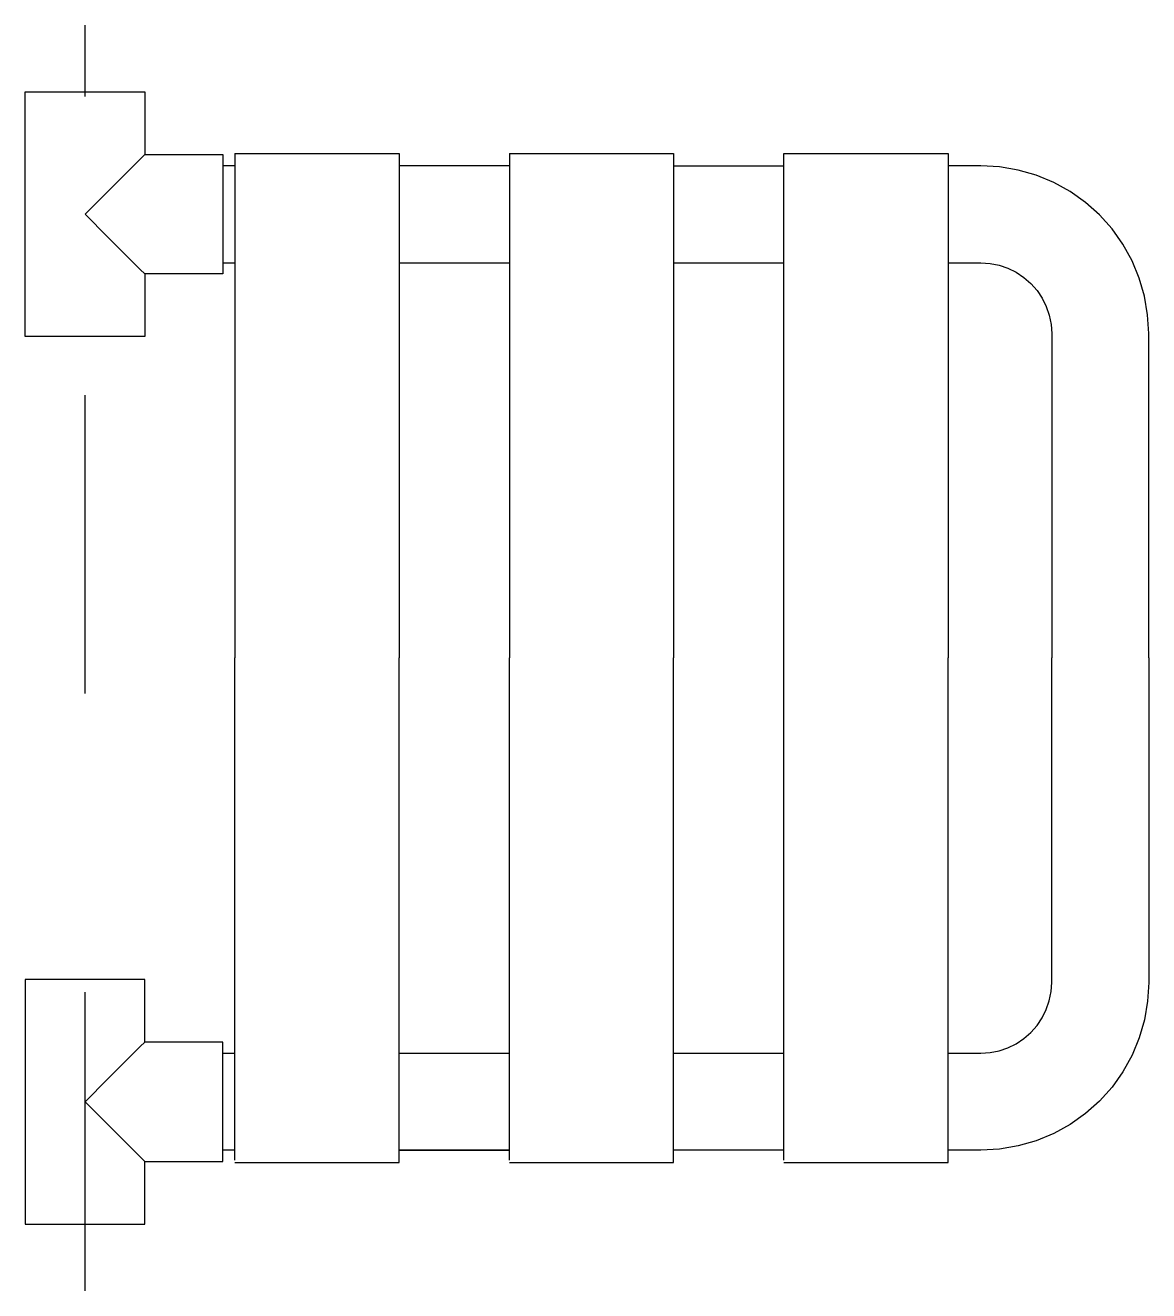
# Model space of a CAD drawing. Extents: x 63.924 to 64.3, y 0.171 to 0.595.
import ezdxf

# ---------------------------------------------------------------- set-up
doc = ezdxf.new("R2010")
doc.units = 0
doc.header["$LTSCALE"] = 0.2
doc.header["$MEASUREMENT"] = 0
doc.linetypes.add('AXES', pattern=[0.54, 0.3, -0.08, 0.08, -0.08])
doc.linetypes.add('CONTINU', pattern=[0])
doc.layers.get('0').update_dxf_attribs({"linetype": 'CONTINUOUS'})
doc.layers.add('DECA_EIXOS', color=5, linetype='AXES')

msp = doc.modelspace()

# ---------------------------------------------------------------- linework, layer by layer
at = {"linetype": 'CONTINU'}
for p, q in [((63.92368, 0.49095), (63.92368, 0.57288)), ((63.92368, 0.57288), (63.9252, 0.57288)), ((63.9252, 0.57288), (63.92953, 0.57288)), ((63.92953, 0.57288), (63.93602, 0.57288)), ((63.93602, 0.57288), (63.94367, 0.57288)), ((63.94367, 0.57288), (63.95131, 0.57288)), ((63.95131, 0.57288), (63.9578, 0.57288)), ((63.9578, 0.57288), (63.96213, 0.57288)), ((63.96213, 0.57288), (63.96365, 0.57288)), ((63.96365, 0.57288), (63.96365, 0.5519)), ((63.96365, 0.5519), (63.96213, 0.55038)), ((63.96365, 0.5519), (63.98987, 0.5519)), ((63.98987, 0.5519), (63.98987, 0.55038)), ((63.99387, 0.55224), (63.99387, 0.38329)), ((63.99387, 0.55224), (64.04882, 0.55224)), ((64.04882, 0.55224), (64.04882, 0.38329)), ((64.08579, 0.55224), (64.08579, 0.38329)), ((64.08579, 0.55224), (64.14075, 0.55224)), ((64.14075, 0.55224), (64.14075, 0.38329)), ((64.17772, 0.23034), (64.17772, 0.55224)), ((64.17772, 0.55224), (64.23267, 0.55224)), ((64.23267, 0.55224), (64.23267, 0.38329)), ((63.96213, 0.55038), (63.9578, 0.54604)), ((63.98987, 0.55038), (63.98987, 0.54604)), ((63.99387, 0.54815), (63.98987, 0.54815)), ((64.08579, 0.54815), (64.04882, 0.54815)), ((64.06731, 0.54815), (64.04882, 0.54815)), ((64.08579, 0.54815), (64.06731, 0.54815)), ((64.14075, 0.54815), (64.17772, 0.54815)), ((64.24366, 0.54815), (64.23267, 0.54815)), ((64.24996, 0.5478), (64.24366, 0.54815)), ((64.25617, 0.54674), (64.24996, 0.5478)), ((63.9578, 0.54604), (63.95131, 0.53956)), ((63.98987, 0.54604), (63.98987, 0.53956)), ((64.26223, 0.545), (64.25617, 0.54674)), ((64.26805, 0.54259), (64.26223, 0.545)), ((64.27356, 0.53954), (64.26805, 0.54259)), ((63.95131, 0.53956), (63.94367, 0.53191)), ((63.98987, 0.53956), (63.98987, 0.53191)), ((64.2787, 0.53589), (64.27356, 0.53954)), ((64.2834, 0.53169), (64.2787, 0.53589)), ((63.94367, 0.53191), (63.95131, 0.52427)), ((63.98987, 0.53191), (63.98987, 0.52427)), ((64.2876, 0.52699), (64.2834, 0.53169)), ((64.29125, 0.52185), (64.2876, 0.52699)), ((63.95131, 0.52427), (63.9578, 0.51778)), ((63.98987, 0.52427), (63.98987, 0.51778)), ((64.2943, 0.51633), (64.29125, 0.52185)), ((63.9578, 0.51778), (63.96213, 0.51345)), ((63.98987, 0.51778), (63.98987, 0.51345)), ((63.96213, 0.51345), (63.96365, 0.51193)), ((63.98987, 0.51568), (63.99387, 0.51568)), ((63.98987, 0.51345), (63.98987, 0.51193)), ((64.04882, 0.51568), (64.08579, 0.51568)), ((64.14075, 0.51568), (64.17772, 0.51568)), ((64.23267, 0.51568), (64.24366, 0.51568)), ((64.24366, 0.51568), (64.24676, 0.51547)), ((64.24676, 0.51547), (64.2498, 0.51487)), ((64.2498, 0.51487), (64.25274, 0.51387)), ((64.25274, 0.51387), (64.25553, 0.5125)), ((64.29671, 0.51051), (64.2943, 0.51633)), ((63.98987, 0.51193), (63.96365, 0.51193)), ((63.96365, 0.51193), (63.96365, 0.49095)), ((64.25553, 0.5125), (64.25811, 0.51077)), ((64.25811, 0.51077), (64.26044, 0.50873)), ((64.26044, 0.50873), (64.26249, 0.50639)), ((64.29846, 0.50445), (64.29671, 0.51051)), ((64.26249, 0.50639), (64.26421, 0.50381)), ((64.29951, 0.49824), (64.29846, 0.50445)), ((64.26421, 0.50381), (64.26559, 0.50103)), ((64.26559, 0.50103), (64.26658, 0.49809)), ((64.26658, 0.49809), (64.26719, 0.49504)), ((64.29987, 0.49195), (64.29951, 0.49824)), ((64.26719, 0.49504), (64.26739, 0.49195)), ((64.26739, 0.49195), (64.26739, 0.38329)), ((64.29987, 0.38329), (64.29987, 0.49195)), ((63.9252, 0.49095), (63.92368, 0.49095)), ((63.92953, 0.49095), (63.9252, 0.49095)), ((63.93602, 0.49095), (63.92953, 0.49095)), ((63.94367, 0.49095), (63.93602, 0.49095)), ((63.95131, 0.49095), (63.94367, 0.49095)), ((63.9578, 0.49095), (63.95131, 0.49095)), ((63.96213, 0.49095), (63.9578, 0.49095)), ((63.96365, 0.49095), (63.96213, 0.49095)), ((63.99387, 0.23034), (63.99387, 0.38329)), ((64.04882, 0.23466), (64.04882, 0.38329)), ((64.08579, 0.23034), (64.08579, 0.38329)), ((64.14075, 0.23466), (64.14075, 0.38329)), ((64.14075, 0.21433), (64.14075, 0.38329)), ((64.17772, 0.23466), (64.17772, 0.38329)), ((64.23267, 0.21433), (64.23267, 0.38329)), ((64.26739, 0.27462), (64.26739, 0.38329)), ((64.29987, 0.38329), (64.29987, 0.27462)), ((63.9252, 0.27562), (63.92368, 0.27562)), ((63.92368, 0.27562), (63.92368, 0.19369)), ((63.92953, 0.27562), (63.9252, 0.27562)), ((63.93602, 0.27562), (63.92953, 0.27562)), ((63.94367, 0.27562), (63.93602, 0.27562)), ((63.95131, 0.27562), (63.94367, 0.27562)), ((63.9578, 0.27562), (63.95131, 0.27562)), ((63.96213, 0.27562), (63.9578, 0.27562)), ((63.96365, 0.27562), (63.96213, 0.27562)), ((63.96365, 0.25464), (63.96365, 0.27562)), ((64.26658, 0.26848), (64.26719, 0.27153)), ((64.26719, 0.27153), (64.26739, 0.27462)), ((64.29987, 0.27462), (64.29951, 0.26833)), ((64.26559, 0.26554), (64.26658, 0.26848)), ((64.29951, 0.26833), (64.29846, 0.26212)), ((64.26421, 0.26276), (64.26559, 0.26554)), ((64.26044, 0.25784), (64.26249, 0.26018)), ((64.26249, 0.26018), (64.26421, 0.26276)), ((64.29846, 0.26212), (64.29671, 0.25606)), ((63.96213, 0.25312), (63.96365, 0.25464)), ((63.98987, 0.25464), (63.96365, 0.25464)), ((63.98987, 0.25312), (63.98987, 0.25464)), ((64.25553, 0.25407), (64.25811, 0.2558)), ((64.25811, 0.2558), (64.26044, 0.25784)), ((64.29671, 0.25606), (64.2943, 0.25024)), ((63.9578, 0.24879), (63.96213, 0.25312)), ((63.98987, 0.24879), (63.98987, 0.25312)), ((63.98987, 0.25089), (63.99387, 0.25089)), ((64.04882, 0.25089), (64.08579, 0.25089)), ((64.14075, 0.25089), (64.17772, 0.25089)), ((64.23267, 0.25089), (64.24366, 0.25089)), ((64.24366, 0.25089), (64.24676, 0.2511)), ((64.24676, 0.2511), (64.2498, 0.2517)), ((64.2498, 0.2517), (64.25274, 0.2527)), ((64.25274, 0.2527), (64.25553, 0.25407)), ((64.2943, 0.25024), (64.29125, 0.24472)), ((63.95131, 0.2423), (63.9578, 0.24879)), ((63.98987, 0.2423), (63.98987, 0.24879)), ((63.94367, 0.23466), (63.95131, 0.2423)), ((63.98987, 0.23466), (63.98987, 0.2423)), ((64.29125, 0.24472), (64.2876, 0.23958)), ((64.2876, 0.23958), (64.2834, 0.23488)), ((63.95131, 0.22701), (63.94367, 0.23466)), ((63.98987, 0.22701), (63.98987, 0.23466)), ((64.04882, 0.23034), (64.04882, 0.23466)), ((64.14075, 0.23034), (64.14075, 0.23466)), ((64.2834, 0.23488), (64.2787, 0.23068)), ((63.99387, 0.22621), (63.99387, 0.23034)), ((64.04882, 0.22621), (64.04882, 0.23034)), ((64.08579, 0.22621), (64.08579, 0.23034)), ((64.14075, 0.22621), (64.14075, 0.23034)), ((64.17772, 0.22621), (64.17772, 0.23034)), ((64.2787, 0.23068), (64.27356, 0.22704)), ((63.9578, 0.22053), (63.95131, 0.22701)), ((63.98987, 0.22053), (63.98987, 0.22701)), ((63.99387, 0.22247), (63.99387, 0.22621)), ((64.04882, 0.22247), (64.04882, 0.22621)), ((64.08579, 0.22247), (64.08579, 0.22621)), ((64.14075, 0.22247), (64.14075, 0.22621)), ((64.17772, 0.22247), (64.17772, 0.22621)), ((64.27356, 0.22704), (64.26805, 0.22399)), ((63.96213, 0.21619), (63.9578, 0.22053)), ((63.98987, 0.21619), (63.98987, 0.22053)), ((63.99387, 0.21928), (63.99387, 0.22247)), ((64.04882, 0.21928), (64.04882, 0.22247)), ((64.08579, 0.21928), (64.08579, 0.22247)), ((64.14075, 0.21928), (64.14075, 0.22247)), ((64.17772, 0.21928), (64.17772, 0.22247)), ((64.26223, 0.22157), (64.25617, 0.21983)), ((64.26805, 0.22399), (64.26223, 0.22157)), ((63.96365, 0.21467), (63.96213, 0.21619)), ((63.99387, 0.21842), (63.98987, 0.21842)), ((63.98987, 0.21467), (63.98987, 0.21619)), ((63.99387, 0.21679), (63.99387, 0.21928)), ((63.99387, 0.21512), (63.99387, 0.21679)), ((64.04882, 0.21679), (64.04882, 0.21928)), ((64.04882, 0.21842), (64.08579, 0.21842)), ((64.06731, 0.21842), (64.04882, 0.21842)), ((64.04882, 0.21512), (64.04882, 0.21679)), ((64.08579, 0.21842), (64.06731, 0.21842)), ((64.08579, 0.21679), (64.08579, 0.21928)), ((64.08579, 0.21512), (64.08579, 0.21679)), ((64.14075, 0.21679), (64.14075, 0.21928)), ((64.17772, 0.21842), (64.14075, 0.21842)), ((64.14075, 0.21512), (64.14075, 0.21679)), ((64.17772, 0.21679), (64.17772, 0.21928)), ((64.17772, 0.21512), (64.17772, 0.21679)), ((64.24366, 0.21842), (64.23267, 0.21842)), ((64.24996, 0.21877), (64.24366, 0.21842)), ((64.25617, 0.21983), (64.24996, 0.21877)), ((63.96365, 0.21467), (63.98987, 0.21467)), ((63.96365, 0.19369), (63.96365, 0.21467)), ((63.99387, 0.21433), (64.04882, 0.21433)), ((64.04882, 0.21433), (64.04882, 0.21512)), ((64.08579, 0.21433), (64.14075, 0.21433)), ((64.14075, 0.21433), (64.14075, 0.21512)), ((64.17772, 0.21433), (64.23267, 0.21433)), ((63.92368, 0.19369), (63.9252, 0.19369)), ((63.9252, 0.19369), (63.92953, 0.19369)), ((63.92953, 0.19369), (63.93602, 0.19369)), ((63.93602, 0.19369), (63.94367, 0.19369)), ((63.94367, 0.19369), (63.95131, 0.19369)), ((63.95131, 0.19369), (63.9578, 0.19369)), ((63.9578, 0.19369), (63.96213, 0.19369)), ((63.96213, 0.19369), (63.96365, 0.19369))]:
    msp.add_line(p, q, dxfattribs=at)
at = {"layer": 'DECA_EIXOS'}
msp.add_line((63.94367, 0.17136), (63.94367, 0.59521), dxfattribs=at)

doc.saveas('drawing.dxf')
